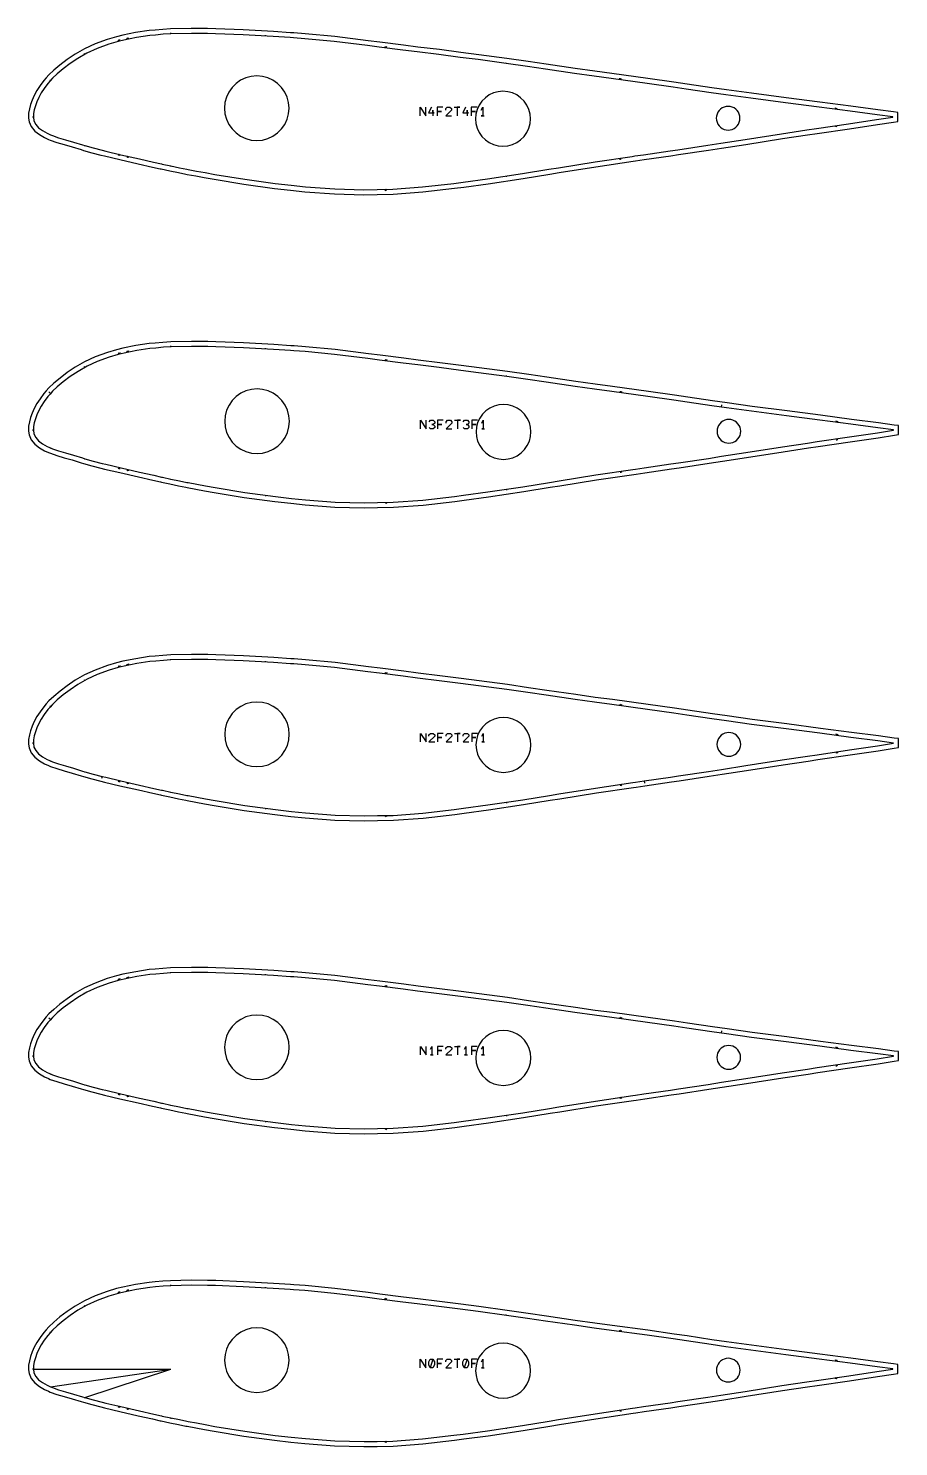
# Model space of a CAD drawing. Header units: metres. Extents: x -13 to 17818, y -156 to 3259.
# Drawn here: x 3694 to 5440, y -156 to 2690 of the extents above; entities that cross this region are included whole.
import ezdxf

# ---------------------------------------------------------------- set-up
doc = ezdxf.new("R2010")
doc.units = ezdxf.units.M

msp = doc.modelspace()

# ---------------------------------------------------------------- linework, layer by layer
at = {"layer": 'Klapan line'}
for p in [(3704.196, 0), (3738.692, -35.476), (3807.675, -56.976)]:
    msp.add_line(p, (3980.132, 0), dxfattribs=at)
at = {"layer": 'Marge'}
for points in [[(3694.35, 2509.643), (3695.672, 2502.197), (3700.044, 2492.329), (3707.35, 2483.505), (3716.549, 2476.338), (3726.726, 2470.387), (3734.589, 2466.799), (3738.269, 2465.146), (3751.405, 2460.575), (3765.988, 2456.383), (3781.922, 2451.792), (3799.949, 2446.258), (3804.858, 2444.824), (3821.282, 2440.031), (3839.685, 2435.354), (3846.905, 2433.522), (3877.654, 2426.408), (3914.658, 2417.865), (3943.394, 2411.359), (3958.901, 2407.848), (3960.805, 2407.449), (3978.048, 2403.855), (3995.291, 2400.261), (4010.033, 2397.188), (4012.75, 2396.681), (4029.992, 2393.482), (4047.235, 2390.282), (4066.683, 2386.674), (4126.717, 2376.913), (4187.991, 2368.516), (4220.407, 2364.993), (4248.876, 2361.903), (4308.571, 2357.54), (4367.284, 2355.834), (4394.11, 2356.356), (4425.808, 2356.988), (4485.751, 2361.384), (4549.142, 2368.668), (4567.678, 2371.186), (4616.555, 2377.83), (4686.914, 2388.41), (4740.349, 2397.069), (4759.411, 2400.158), (4832.871, 2411.862), (4907.42, 2422.876), (4912.604, 2423.629), (4929.846, 2426.133), (4982.998, 2433.851), (4998.86, 2436.23), (5058.718, 2445.208), (5085.117, 2449.298), (5133.804, 2456.841), (5206.998, 2468.28), (5257.478, 2475.802), (5276.896, 2478.695), (5341.376, 2488.089), (5397.573, 2496.492), (5429.954, 2501.509), (5438.424, 2502.822), (5438.422, 2511.393), (5438.422, 2511.961), (5438.421, 2520.73), (5429.727, 2521.874), (5398.259, 2526.014), (5344.167, 2533.151), (5281.954, 2541.355), (5214.714, 2550.13), (5145.146, 2559.234), (5094.967, 2566.202), (5065.563, 2570.364), (5015.79, 2577.764), (4989.38, 2581.718), (4936.855, 2589.136), (4865.023, 2598.854), (4830.536, 2603.472), (4791.344, 2609.033), (4733.358, 2617.455), (4696.927, 2622.872), (4654.484, 2628.897), (4597.867, 2636.668), (4561.943, 2641.319), (4518.782, 2646.792), (4475.728, 2652.103), (4446.647, 2655.753), (4399.156, 2661.797), (4375.954, 2664.752), (4308.952, 2672.997), (4249.593, 2678.83), (4226.845, 2680.399), (4220.295, 2680.851), (4186.174, 2683.189), (4125.476, 2686.538), (4070.135, 2688.77), (4053.871, 2689.073), (4020.958, 2689.518), (3979.506, 2688.479), (3963.934, 2687.509), (3948.61, 2686.149), (3936.333, 2685.041), (3909.45, 2680.961), (3883.745, 2675.724), (3871.193, 2672.778), (3852.537, 2667.102), (3828.25, 2658.197), (3806.839, 2648.289), (3788.157, 2637.673), (3771.905, 2626.799), (3757.642, 2616.018), (3745.121, 2605.448), (3735.461, 2596.263), (3730.031, 2590.423), (3725.274, 2584.787), (3717.673, 2574.621), (3711.321, 2564.8), (3705.945, 2555.17), (3701.641, 2545.68), (3698.557, 2536.643), (3696.371, 2528.164), (3694.678, 2519.277), (3694.216, 2512.033)], [(3694.35, 1881.589), (3695.674, 1874.134), (3700.049, 1864.259), (3707.362, 1855.428), (3716.569, 1848.255), (3726.755, 1842.298), (3734.626, 1838.707), (3738.309, 1837.052), (3751.459, 1832.476), (3766.057, 1828.28), (3782.008, 1823.684), (3800.054, 1818.144), (3804.968, 1816.709), (3821.41, 1811.911), (3839.833, 1807.229), (3847.06, 1805.394), (3877.842, 1798.273), (3914.885, 1789.722), (3943.652, 1783.208), (3959.175, 1779.693), (3961.081, 1779.294), (3978.343, 1775.696), (3995.604, 1772.098), (4010.362, 1769.022), (4013.081, 1768.515), (4030.343, 1765.312), (4047.604, 1762.109), (4067.073, 1758.497), (4127.17, 1748.725), (4188.509, 1740.319), (4220.96, 1736.793), (4249.46, 1733.7), (4309.218, 1729.332), (4367.993, 1727.624), (4394.847, 1728.147), (4426.579, 1728.78), (4486.586, 1733.18), (4550.044, 1740.472), (4568.599, 1742.992), (4617.529, 1749.644), (4687.963, 1760.235), (4741.455, 1768.903), (4760.538, 1771.996), (4834.076, 1783.711), (4908.705, 1794.737), (4913.895, 1795.491), (4931.155, 1797.998), (4984.363, 1805.725), (5000.242, 1808.106), (5060.165, 1817.094), (5086.591, 1821.188), (5135.331, 1828.739), (5208.603, 1840.19), (5259.137, 1847.72), (5278.575, 1850.616), (5343.124, 1860.021), (5399.381, 1868.432), (5431.797, 1873.455), (5440.267, 1874.767), (5440.266, 1883.339), (5440.266, 1883.908), (5440.264, 1892.677), (5431.57, 1893.821), (5400.068, 1897.965), (5345.919, 1905.11), (5283.64, 1913.322), (5216.328, 1922.106), (5146.685, 1931.22), (5096.452, 1938.196), (5067.016, 1942.362), (5017.19, 1949.77), (4990.753, 1953.728), (4938.172, 1961.155), (4866.262, 1970.883), (4831.738, 1975.506), (4792.504, 1981.072), (4734.457, 1989.503), (4697.987, 1994.926), (4655.498, 2000.958), (4598.821, 2008.737), (4562.859, 2013.393), (4519.651, 2018.872), (4476.552, 2024.189), (4447.44, 2027.843), (4399.898, 2033.893), (4376.67, 2036.851), (4309.597, 2045.105), (4250.176, 2050.944), (4227.403, 2052.515), (4220.846, 2052.967), (4186.689, 2055.308), (4125.926, 2058.66), (4070.526, 2060.895), (4054.244, 2061.198), (4021.297, 2061.644), (3979.801, 2060.603), (3964.213, 2059.632), (3948.872, 2058.271), (3936.583, 2057.161), (3909.671, 2053.077), (3883.94, 2047.835), (3871.375, 2044.886), (3852.699, 2039.204), (3828.387, 2030.29), (3806.954, 2020.372), (3788.252, 2009.745), (3771.984, 1998.859), (3757.706, 1988.067), (3745.173, 1977.487), (3735.502, 1968.292), (3730.067, 1962.446), (3725.305, 1956.805), (3717.696, 1946.628), (3711.338, 1936.798), (3705.957, 1927.158), (3701.649, 1917.658), (3698.561, 1908.613), (3696.374, 1900.125), (3694.678, 1891.231), (3694.216, 1883.978)], [(3694.35, 1253.604), (3695.673, 1246.15), (3700.049, 1236.275), (3707.36, 1227.445), (3716.567, 1220.273), (3726.752, 1214.316), (3734.622, 1210.725), (3738.305, 1209.071), (3751.454, 1204.495), (3766.05, 1200.3), (3782, 1195.704), (3800.043, 1190.165), (3804.957, 1188.73), (3821.397, 1183.932), (3839.817, 1179.251), (3847.044, 1177.417), (3877.822, 1170.296), (3914.862, 1161.745), (3943.626, 1155.233), (3959.147, 1151.718), (3961.053, 1151.319), (3978.312, 1147.722), (3995.572, 1144.124), (4010.329, 1141.048), (4013.047, 1140.541), (4030.307, 1137.339), (4047.566, 1134.136), (4067.033, 1130.524), (4127.123, 1120.754), (4188.456, 1112.349), (4220.903, 1108.823), (4249.4, 1105.73), (4309.151, 1101.362), (4367.92, 1099.654), (4394.771, 1100.178), (4426.5, 1100.81), (4486.5, 1105.21), (4549.951, 1112.501), (4568.504, 1115.021), (4617.429, 1121.672), (4687.855, 1132.262), (4741.341, 1140.929), (4760.422, 1144.022), (4833.952, 1155.736), (4908.573, 1166.761), (4913.762, 1167.514), (4931.02, 1170.021), (4984.223, 1177.747), (5000.1, 1180.128), (5060.016, 1189.115), (5086.44, 1193.208), (5135.174, 1200.758), (5208.438, 1212.208), (5258.966, 1219.737), (5278.403, 1222.634), (5342.944, 1232.037), (5399.195, 1240.447), (5431.607, 1245.469), (5440.078, 1246.782), (5440.076, 1255.353), (5440.076, 1255.922), (5440.075, 1264.691), (5431.38, 1265.835), (5399.882, 1269.979), (5345.739, 1277.123), (5283.466, 1285.335), (5216.162, 1294.118), (5146.527, 1303.23), (5096.3, 1310.205), (5066.867, 1314.371), (5017.046, 1321.779), (4990.612, 1325.736), (4938.036, 1333.162), (4866.135, 1342.889), (4831.615, 1347.512), (4792.385, 1353.077), (4734.344, 1361.507), (4697.878, 1366.93), (4655.394, 1372.961), (4598.723, 1380.739), (4562.765, 1385.394), (4519.562, 1390.873), (4476.467, 1396.189), (4447.358, 1399.842), (4399.822, 1405.892), (4376.597, 1408.85), (4309.531, 1417.103), (4250.116, 1422.941), (4227.346, 1424.512), (4220.789, 1424.964), (4186.636, 1427.305), (4125.88, 1430.657), (4070.486, 1432.891), (4054.206, 1433.194), (4021.262, 1433.64), (3979.77, 1432.6), (3964.184, 1431.628), (3948.845, 1430.267), (3936.557, 1429.158), (3909.648, 1425.074), (3883.92, 1419.833), (3871.356, 1416.884), (3852.683, 1411.203), (3828.373, 1402.29), (3806.942, 1392.373), (3788.242, 1381.747), (3771.976, 1370.862), (3757.7, 1360.071), (3745.167, 1349.492), (3735.498, 1340.298), (3730.063, 1334.453), (3725.302, 1328.812), (3717.694, 1318.636), (3711.337, 1308.807), (3705.955, 1299.169), (3701.648, 1289.67), (3698.561, 1280.625), (3696.373, 1272.138), (3694.678, 1263.245), (3694.216, 1255.993)], [(3694.35, 625.734), (3695.673, 618.281), (3700.048, 608.408), (3707.358, 599.579), (3716.564, 592.408), (3726.747, 586.452), (3734.616, 582.862), (3738.298, 581.208), (3751.444, 576.633), (3766.038, 572.439), (3781.985, 567.843), (3800.025, 562.305), (3804.938, 560.871), (3821.375, 556.074), (3839.792, 551.393), (3847.017, 549.559), (3877.79, 542.44), (3914.822, 533.891), (3943.581, 527.379), (3959.1, 523.866), (3961.005, 523.467), (3978.262, 519.87), (3995.518, 516.273), (4010.272, 513.198), (4012.99, 512.691), (4030.246, 509.489), (4047.502, 506.287), (4066.966, 502.675), (4127.045, 492.907), (4188.367, 484.503), (4220.808, 480.978), (4249.299, 477.886), (4309.04, 473.519), (4367.798, 471.811), (4394.644, 472.335), (4426.367, 472.967), (4486.356, 477.366), (4549.796, 484.656), (4568.346, 487.176), (4617.261, 493.825), (4687.674, 504.413), (4741.15, 513.079), (4760.228, 516.171), (4833.744, 527.883), (4908.351, 538.906), (4913.54, 539.659), (4930.795, 542.165), (4983.988, 549.89), (4999.862, 552.27), (5059.767, 561.255), (5086.186, 565.348), (5134.911, 572.897), (5208.162, 584.344), (5258.68, 591.872), (5278.113, 594.768), (5342.643, 604.17), (5398.884, 612.579), (5431.29, 617.6), (5439.76, 618.912), (5439.758, 627.483), (5439.758, 628.052), (5439.757, 636.821), (5431.063, 637.965), (5399.57, 642.108), (5345.437, 649.251), (5283.176, 657.461), (5215.884, 666.243), (5146.262, 675.354), (5096.044, 682.327), (5066.616, 686.493), (5016.805, 693.899), (4990.375, 697.856), (4937.809, 705.28), (4865.921, 715.005), (4831.407, 719.627), (4792.185, 725.192), (4734.155, 733.62), (4697.695, 739.041), (4655.219, 745.071), (4598.558, 752.848), (4562.607, 757.503), (4519.412, 762.98), (4476.325, 768.295), (4447.222, 771.948), (4399.694, 777.997), (4376.473, 780.954), (4309.42, 789.205), (4250.015, 795.042), (4227.25, 796.613), (4220.694, 797.065), (4186.547, 799.405), (4125.802, 802.757), (4070.419, 804.991), (4054.141, 805.294), (4021.204, 805.739), (3979.719, 804.699), (3964.136, 803.728), (3948.8, 802.367), (3936.514, 801.258), (3909.61, 797.175), (3883.886, 791.935), (3871.325, 788.987), (3852.655, 783.306), (3828.35, 774.394), (3806.922, 764.479), (3788.226, 753.856), (3771.963, 742.973), (3757.689, 732.184), (3745.159, 721.606), (3735.49, 712.414), (3730.057, 706.57), (3725.297, 700.93), (3717.69, 690.756), (3711.334, 680.928), (3705.953, 671.292), (3701.647, 661.794), (3698.56, 652.751), (3696.373, 644.266), (3694.678, 635.374), (3694.216, 628.123)], [(3694.35, -1.748), (3695.672, -9.196), (3700.045, -19.065), (3707.352, -27.89), (3716.552, -35.057), (3726.73, -41.01), (3734.594, -44.598), (3738.275, -46.251), (3751.413, -50.823), (3765.998, -55.015), (3781.935, -59.607), (3799.964, -65.142), (3804.874, -66.576), (3821.3, -71.37), (3839.707, -76.048), (3846.927, -77.88), (3877.681, -84.995), (3914.691, -93.539), (3943.432, -100.047), (3958.941, -103.558), (3960.845, -103.957), (3978.091, -107.551), (3995.336, -111.146), (4010.081, -114.22), (4012.798, -114.726), (4030.044, -117.926), (4047.289, -121.126), (4066.74, -124.735), (4126.783, -134.498), (4188.067, -142.896), (4220.488, -146.419), (4248.962, -149.51), (4308.666, -153.874), (4367.388, -155.58), (4394.218, -155.057), (4425.921, -154.426), (4485.874, -150.029), (4549.274, -142.744), (4567.813, -140.226), (4616.697, -133.58), (4687.068, -122.999), (4740.511, -114.338), (4759.576, -111.249), (4833.048, -99.544), (4907.608, -88.528), (4912.793, -87.775), (4930.038, -85.27), (4983.198, -77.55), (4999.062, -75.171), (5058.93, -66.192), (5085.333, -62.101), (5134.028, -54.557), (5207.233, -43.117), (5257.721, -35.594), (5277.142, -32.7), (5341.632, -23.304), (5397.838, -14.9), (5430.223, -9.882), (5438.694, -8.57), (5438.692, 0.002), (5438.692, 0.57), (5438.691, 9.339), (5429.997, 10.483), (5398.524, 14.624), (5344.424, 21.762), (5282.201, 29.967), (5214.95, 38.743), (5145.372, 47.848), (5095.185, 54.818), (5065.776, 58.98), (5015.995, 66.382), (4989.581, 70.336), (4937.048, 77.756), (4865.204, 87.475), (4830.712, 92.094), (4791.514, 97.655), (4733.519, 106.079), (4697.082, 111.496), (4654.632, 117.523), (4598.006, 125.295), (4562.077, 129.947), (4518.909, 135.421), (4475.849, 140.733), (4446.763, 144.383), (4399.265, 150.428), (4376.059, 153.383), (4309.046, 161.63), (4249.679, 167.463), (4226.927, 169.033), (4220.376, 169.485), (4186.249, 171.823), (4125.542, 175.173), (4070.192, 177.405), (4053.925, 177.708), (4021.008, 178.153), (3979.549, 177.114), (3963.975, 176.143), (3948.648, 174.784), (3936.37, 173.675), (3909.482, 169.595), (3883.774, 164.357), (3871.22, 161.411), (3852.561, 155.734), (3828.27, 146.827), (3806.855, 136.918), (3788.171, 126.301), (3771.917, 115.424), (3757.652, 104.642), (3745.129, 94.07), (3735.467, 84.884), (3730.036, 79.043), (3725.279, 73.407), (3717.676, 63.238), (3711.324, 53.416), (3705.947, 43.785), (3701.642, 34.293), (3698.557, 25.255), (3696.372, 16.775), (3694.678, 7.887), (3694.216, 0.641)]]:
    msp.add_lwpolyline(points, close=True, dxfattribs=at)
at = {"layer": 'Patron'}
for points in [[(3704.196, 2511.391), (3705.518, 2503.945), (3709.039, 2496.699), (3714.845, 2490.125), (3722.555, 2484.334), (3731.72, 2479.05), (3738.687, 2475.921), (3742.366, 2474.268), (3754.664, 2470.029), (3768.741, 2465.997), (3784.691, 2461.401), (3802.883, 2455.818), (3807.659, 2454.424), (3824.083, 2449.631), (3842.145, 2445.047), (3849.365, 2443.214), (3879.907, 2436.151), (3916.907, 2427.609), (3945.603, 2421.112), (3961.109, 2417.601), (3962.845, 2417.239), (3980.088, 2413.645), (3997.331, 2410.051), (4012.074, 2406.977), (4014.574, 2406.514), (4031.817, 2403.314), (4049.06, 2400.115), (4068.508, 2396.506), (4128.321, 2386.783), (4189.348, 2378.423), (4221.486, 2374.935), (4249.956, 2371.845), (4309.299, 2367.513), (4367.573, 2365.829), (4393.91, 2366.354), (4425.608, 2366.986), (4485.018, 2371.357), (4547.999, 2378.603), (4566.331, 2381.095), (4615.208, 2387.739), (4685.427, 2398.299), (4738.749, 2406.94), (4757.811, 2410.03), (4831.298, 2421.737), (4905.958, 2432.768), (4911.167, 2433.525), (4928.409, 2436.029), (4981.561, 2443.748), (4997.376, 2446.12), (5057.235, 2455.098), (5083.586, 2459.18), (5132.273, 2466.723), (5205.454, 2478.16), (5256.004, 2485.692), (5275.422, 2488.586), (5339.934, 2497.985), (5396.094, 2506.382), (5428.422, 2511.391), (5428.422, 2511.96), (5396.951, 2516.1), (5342.86, 2523.237), (5280.66, 2531.439), (5213.417, 2540.214), (5143.771, 2549.329), (5093.566, 2556.301), (5064.092, 2560.473), (5014.309, 2567.875), (4987.982, 2571.816), (4935.515, 2579.227), (4863.695, 2588.943), (4829.131, 2593.572), (4789.906, 2599.137), (4731.888, 2607.564), (4695.521, 2612.971), (4653.124, 2618.99), (4596.583, 2626.751), (4560.685, 2631.398), (4517.558, 2636.867), (4474.483, 2642.181), (4445.385, 2645.833), (4397.893, 2651.877), (4374.732, 2654.827), (4307.973, 2663.045), (4248.905, 2668.853), (4226.157, 2670.423), (4219.611, 2670.874), (4185.623, 2673.204), (4125.073, 2676.546), (4069.949, 2678.772), (4053.733, 2679.074), (4021.207, 2679.521), (3980.125, 2678.498), (3964.818, 2677.548), (3949.493, 2676.188), (3937.829, 2675.153), (3911.444, 2671.162), (3886.014, 2665.985), (3874.096, 2663.209), (3855.967, 2657.709), (3832.436, 2649.115), (3811.768, 2639.589), (3793.711, 2629.358), (3777.929, 2618.816), (3764.085, 2608.37), (3752.002, 2598.191), (3742.774, 2589.443), (3737.657, 2583.955), (3733.272, 2578.785), (3726.06, 2569.175), (3720.038, 2559.899), (3715.033, 2550.998), (3711.095, 2542.419), (3708.236, 2534.13), (3706.175, 2526.193), (3704.658, 2518.642), (3704.196, 2511.397)], [(3704.196, 1883.337), (3705.52, 1875.882), (3709.044, 1868.629), (3714.856, 1862.048), (3722.575, 1856.251), (3731.75, 1850.961), (3738.723, 1847.829), (3742.407, 1846.174), (3754.718, 1841.93), (3768.81, 1837.894), (3784.777, 1833.293), (3802.988, 1827.704), (3807.77, 1826.309), (3824.211, 1821.511), (3842.293, 1816.921), (3849.52, 1815.087), (3880.095, 1808.016), (3917.134, 1799.465), (3945.861, 1792.961), (3961.384, 1789.446), (3963.122, 1789.084), (3980.383, 1785.486), (3997.645, 1781.888), (4012.403, 1778.812), (4014.906, 1778.347), (4032.167, 1775.144), (4049.428, 1771.941), (4068.897, 1768.329), (4128.774, 1758.596), (4189.867, 1750.227), (4222.039, 1746.735), (4250.539, 1743.641), (4309.946, 1739.305), (4368.282, 1737.62), (4394.648, 1738.145), (4426.38, 1738.778), (4485.852, 1743.153), (4548.901, 1750.407), (4567.252, 1752.901), (4616.182, 1759.553), (4686.476, 1770.123), (4739.855, 1778.774), (4758.938, 1781.867), (4832.503, 1793.587), (4907.243, 1804.63), (4912.458, 1805.387), (4929.718, 1807.894), (4982.926, 1815.621), (4998.759, 1817.996), (5058.681, 1826.983), (5085.06, 1831.07), (5133.8, 1838.621), (5207.059, 1850.07), (5257.663, 1857.611), (5277.101, 1860.507), (5341.682, 1869.916), (5397.903, 1878.322), (5430.266, 1883.337), (5430.266, 1883.906), (5398.76, 1888.051), (5344.612, 1895.196), (5282.346, 1903.406), (5215.03, 1912.191), (5145.31, 1921.315), (5095.051, 1928.294), (5065.546, 1932.471), (5015.71, 1939.881), (4989.354, 1943.827), (4936.831, 1951.245), (4864.935, 1960.971), (4830.334, 1965.605), (4791.067, 1971.176), (4732.986, 1979.612), (4696.581, 1985.025), (4654.138, 1991.051), (4597.537, 1998.82), (4561.601, 2003.472), (4518.427, 2008.947), (4475.307, 2014.267), (4446.177, 2017.923), (4398.635, 2023.973), (4375.449, 2026.926), (4308.619, 2035.153), (4249.487, 2040.967), (4226.715, 2042.539), (4220.162, 2042.991), (4186.138, 2045.323), (4125.523, 2048.668), (4070.34, 2050.897), (4054.107, 2051.199), (4021.546, 2051.647), (3980.42, 2050.623), (3965.096, 2049.671), (3949.756, 2048.31), (3938.079, 2047.274), (3911.666, 2043.278), (3886.208, 2038.096), (3874.278, 2035.317), (3856.13, 2029.811), (3832.573, 2021.208), (3811.883, 2011.672), (3793.807, 2001.43), (3778.008, 1990.877), (3764.149, 1980.419), (3752.053, 1970.23), (3742.816, 1961.472), (3737.693, 1955.978), (3733.303, 1950.802), (3726.084, 1941.183), (3720.055, 1931.896), (3715.045, 1922.987), (3711.102, 1914.398), (3708.24, 1906.1), (3706.177, 1898.155), (3704.658, 1890.595), (3704.196, 1883.343)], [(3704.196, 1255.352), (3705.519, 1247.898), (3709.043, 1240.645), (3714.855, 1234.065), (3722.573, 1228.268), (3731.747, 1222.98), (3738.72, 1219.847), (3742.403, 1218.193), (3754.713, 1213.95), (3768.803, 1209.913), (3784.768, 1205.313), (3802.977, 1199.725), (3807.758, 1198.33), (3824.198, 1193.532), (3842.277, 1188.943), (3849.504, 1187.109), (3880.076, 1180.039), (3917.111, 1171.489), (3945.834, 1164.986), (3961.356, 1161.471), (3963.094, 1161.109), (3980.353, 1157.511), (3997.612, 1153.914), (4012.369, 1150.838), (4014.872, 1150.373), (4032.131, 1147.171), (4049.39, 1143.968), (4068.857, 1140.356), (4128.728, 1130.624), (4189.813, 1122.256), (4221.982, 1118.764), (4250.479, 1115.671), (4309.879, 1111.336), (4368.209, 1109.65), (4394.572, 1110.176), (4426.3, 1110.808), (4485.767, 1115.183), (4548.808, 1122.436), (4567.157, 1124.93), (4616.082, 1131.581), (4686.368, 1142.15), (4739.741, 1150.8), (4758.822, 1153.893), (4832.379, 1165.611), (4907.111, 1176.653), (4912.325, 1177.411), (4929.583, 1179.917), (4982.786, 1187.643), (4998.617, 1190.017), (5058.533, 1199.004), (5084.909, 1203.09), (5133.643, 1210.641), (5206.894, 1222.088), (5257.492, 1229.628), (5276.929, 1232.524), (5341.503, 1241.932), (5397.717, 1250.337), (5430.076, 1255.352), (5430.076, 1255.921), (5398.574, 1260.065), (5344.432, 1267.209), (5282.172, 1275.419), (5214.864, 1284.202), (5145.152, 1293.325), (5094.898, 1300.304), (5065.396, 1304.48), (5015.566, 1311.889), (4989.213, 1315.835), (4936.696, 1323.252), (4864.807, 1332.977), (4830.21, 1337.611), (4790.948, 1343.181), (4732.873, 1351.616), (4696.472, 1357.029), (4654.034, 1363.054), (4597.439, 1370.822), (4561.507, 1375.474), (4518.338, 1380.948), (4475.222, 1386.267), (4446.096, 1389.922), (4398.558, 1395.973), (4375.375, 1398.925), (4308.552, 1407.151), (4249.427, 1412.965), (4226.658, 1414.536), (4220.105, 1414.988), (4186.085, 1417.32), (4125.476, 1420.665), (4070.3, 1422.893), (4054.068, 1423.195), (4021.511, 1423.643), (3980.39, 1422.619), (3965.068, 1421.667), (3949.729, 1420.306), (3938.053, 1419.271), (3911.643, 1415.275), (3886.188, 1410.093), (3874.259, 1407.315), (3856.113, 1401.81), (3832.559, 1393.208), (3811.871, 1383.672), (3793.797, 1373.431), (3778, 1362.88), (3764.142, 1352.423), (3752.047, 1342.235), (3742.811, 1333.478), (3737.689, 1327.985), (3733.3, 1322.81), (3726.081, 1313.191), (3720.053, 1303.906), (3715.044, 1294.997), (3711.101, 1286.409), (3708.24, 1278.113), (3706.177, 1270.168), (3704.658, 1262.609), (3704.196, 1255.358)], [(3704.196, 627.482), (3705.519, 620.029), (3709.042, 612.778), (3714.853, 606.199), (3722.569, 600.404), (3731.741, 595.116), (3738.713, 591.984), (3742.396, 590.33), (3754.703, 586.087), (3768.791, 582.052), (3784.754, 577.452), (3802.959, 571.865), (3807.739, 570.47), (3824.176, 565.674), (3842.252, 561.086), (3849.477, 559.252), (3880.043, 552.183), (3917.072, 543.635), (3945.79, 537.133), (3961.308, 533.619), (3963.046, 533.257), (3980.302, 529.66), (3997.558, 526.063), (4012.312, 522.987), (4014.815, 522.523), (4032.071, 519.321), (4049.327, 516.119), (4068.79, 512.508), (4128.65, 502.777), (4189.724, 494.411), (4221.887, 490.92), (4250.378, 487.827), (4309.768, 483.492), (4368.087, 481.807), (4394.445, 482.333), (4426.167, 482.965), (4485.623, 487.339), (4548.653, 494.591), (4566.999, 497.085), (4615.914, 503.734), (4686.187, 514.302), (4739.551, 522.95), (4758.628, 526.042), (4832.171, 537.758), (4906.89, 548.798), (4912.102, 549.555), (4929.358, 552.061), (4982.55, 559.786), (4998.379, 562.16), (5058.283, 571.145), (5084.655, 575.23), (5133.38, 582.779), (5206.618, 594.224), (5257.206, 601.763), (5276.639, 604.659), (5341.201, 614.065), (5397.405, 622.469), (5429.758, 627.482), (5429.758, 628.051), (5398.262, 632.194), (5344.13, 639.337), (5281.882, 647.545), (5214.586, 656.327), (5144.886, 665.449), (5094.642, 672.426), (5065.146, 676.601), (5015.324, 684.009), (4988.977, 687.954), (4936.469, 695.37), (4864.594, 705.093), (4830.003, 709.726), (4790.748, 715.295), (4732.684, 723.729), (4696.289, 729.14), (4653.859, 735.164), (4597.274, 742.931), (4561.349, 747.582), (4518.188, 753.055), (4475.08, 758.373), (4445.959, 762.028), (4398.431, 768.077), (4375.251, 771.029), (4308.441, 779.253), (4249.327, 785.066), (4226.562, 786.637), (4220.01, 787.089), (4185.996, 789.42), (4125.399, 792.765), (4070.232, 794.992), (4054.004, 795.295), (4021.453, 795.742), (3980.339, 794.718), (3965.02, 793.767), (3949.684, 792.406), (3938.01, 791.371), (3911.605, 787.376), (3886.155, 782.195), (3874.228, 779.417), (3856.085, 773.913), (3832.536, 765.313), (3811.851, 755.779), (3793.78, 745.54), (3777.986, 734.99), (3764.131, 724.536), (3752.039, 714.349), (3742.804, 705.594), (3737.683, 700.102), (3733.295, 694.928), (3726.077, 685.311), (3720.05, 676.027), (3715.042, 667.12), (3711.1, 658.534), (3708.239, 650.239), (3706.177, 642.295), (3704.658, 634.738), (3704.196, 627.488)], [(3704.196, 0), (3705.518, -7.448), (3709.039, -14.695), (3714.847, -21.27), (3722.558, -27.062), (3731.724, -32.346), (3738.692, -35.476), (3742.372, -37.129), (3754.672, -41.369), (3768.752, -45.402), (3784.704, -49.998), (3802.898, -55.582), (3807.675, -56.976), (3824.102, -61.77), (3842.167, -66.355), (3849.387, -68.188), (3879.935, -75.252), (3916.94, -83.795), (3945.64, -90.293), (3961.149, -93.805), (3962.886, -94.167), (3980.132, -97.762), (3997.377, -101.357), (4012.122, -104.43), (4014.623, -104.894), (4031.868, -108.094), (4049.114, -111.294), (4068.565, -114.903), (4128.387, -124.628), (4189.424, -132.989), (4221.567, -136.478), (4250.041, -139.568), (4309.394, -143.9), (4367.677, -145.585), (4394.018, -145.059), (4425.721, -144.428), (4485.14, -140.056), (4548.131, -132.809), (4566.466, -130.317), (4615.35, -123.671), (4685.581, -113.11), (4738.911, -104.467), (4757.976, -101.377), (4831.474, -89.668), (4906.147, -78.635), (4911.356, -77.879), (4928.601, -75.374), (4981.761, -67.654), (4997.579, -65.282), (5057.447, -56.302), (5083.802, -52.219), (5132.497, -44.675), (5205.689, -33.237), (5256.247, -25.703), (5275.668, -22.809), (5340.19, -13.408), (5396.359, -5.01), (5428.692, 0), (5428.692, 0.569), (5397.216, 4.71), (5343.116, 11.848), (5280.907, 20.051), (5213.653, 28.828), (5143.996, 37.943), (5093.783, 44.916), (5064.305, 49.089), (5014.514, 56.492), (4988.183, 60.435), (4935.707, 67.846), (4863.877, 77.563), (4829.307, 82.193), (4790.076, 87.759), (4732.048, 96.187), (4695.676, 101.596), (4653.273, 107.616), (4596.723, 115.378), (4560.819, 120.026), (4517.685, 125.496), (4474.604, 130.811), (4445.501, 134.463), (4398.002, 140.508), (4374.837, 143.458), (4308.068, 151.678), (4248.99, 157.487), (4226.239, 159.057), (4219.692, 159.508), (4185.698, 161.838), (4125.139, 165.181), (4070.006, 167.407), (4053.788, 167.709), (4021.257, 168.156), (3980.169, 167.133), (3964.859, 166.183), (3949.532, 164.823), (3937.866, 163.788), (3911.477, 159.796), (3886.042, 154.618), (3874.123, 151.842), (3855.991, 146.341), (3832.456, 137.746), (3811.785, 128.218), (3793.725, 117.985), (3777.94, 107.442), (3764.094, 96.994), (3752.009, 86.813), (3742.781, 78.064), (3737.662, 72.575), (3733.277, 67.404), (3726.064, 57.793), (3720.04, 48.515), (3715.035, 39.613), (3711.096, 31.033), (3708.237, 22.743), (3706.176, 14.804), (3704.658, 7.252), (3704.196, 0.006)]]:
    msp.add_lwpolyline(points, close=True, dxfattribs=at)
at = {"layer": 'Repers diag'}
for p, q in [((3738.706, 1957.064), (3735.414, 1960.133)), ((5085.044, 1929.711), (5085.675, 1934.166)), ((3842.277, 1188.943), (3841.17, 1184.582)), ((4929.583, 1179.917), (4930.23, 1175.464)), ((3738.695, 701.187), (3735.404, 704.256)), ((5084.638, 673.842), (5085.269, 678.298))]:
    msp.add_line(p, q, dxfattribs=at)
at = {"layer": 'Repers points'}
for p, q in [((3980.045, 2678.493), (3979.934, 2680.29)), ((4169.711, 2674.083), (4169.81, 2675.88)), ((3807.629, 2637.244), (3806.742, 2638.81)), ((4652.503, 2619.076), (4652.748, 2620.859)), ((3738.669, 2585.04), (3737.352, 2586.267)), ((3704.196, 2511.397), (3702.4, 2511.512)), ((3704.196, 2511.391), (3702.424, 2511.077)), ((3738.687, 2475.921), (3737.949, 2474.279)), ((3807.659, 2454.424), (3807.155, 2452.696)), ((3980.088, 2413.645), (3979.721, 2411.883)), ((4652.54, 2393.353), (4652.808, 2391.573)), ((4169.759, 2381.107), (4169.514, 2379.323)), ((3980.34, 2050.618), (3980.228, 2052.414)), ((4170.208, 2046.202), (4170.308, 2047.999)), ((3807.74, 2009.324), (3806.853, 2010.89)), ((4653.517, 1991.136), (4653.762, 1992.92)), ((3738.706, 1957.064), (3737.389, 1958.292)), ((3704.196, 1883.343), (3702.4, 1883.457)), ((3704.196, 1883.337), (3702.424, 1883.022)), ((3738.723, 1847.829), (3737.986, 1846.187)), ((3807.77, 1826.309), (3807.265, 1824.581)), ((3980.383, 1785.486), (3980.016, 1783.724)), ((4653.554, 1765.173), (4653.821, 1763.393)), ((4170.256, 1752.913), (4170.012, 1751.13)), ((3980.31, 1422.614), (3980.198, 1424.41)), ((4170.157, 1418.199), (4170.256, 1419.996)), ((3807.728, 1381.325), (3806.841, 1382.891)), ((4653.413, 1363.139), (4653.657, 1364.923)), ((3738.702, 1329.071), (3737.385, 1330.298)), ((3704.196, 1255.358), (3702.4, 1255.472)), ((3704.196, 1255.352), (3702.424, 1255.037)), ((3738.72, 1219.847), (3737.982, 1218.205)), ((3807.758, 1198.33), (3807.254, 1196.602)), ((3980.353, 1157.511), (3979.986, 1155.749)), ((4170.205, 1124.942), (4169.961, 1123.159)), ((4653.449, 1137.2), (4653.717, 1135.42)), ((3980.259, 794.713), (3980.147, 796.51)), ((4170.071, 790.299), (4170.171, 792.097)), ((3807.709, 753.432), (3806.822, 754.998)), ((4653.238, 735.25), (4653.483, 737.033)), ((3738.695, 701.187), (3737.379, 702.415)), ((3704.196, 627.488), (3702.4, 627.602)), ((3704.196, 627.482), (3702.424, 627.167)), ((3738.713, 591.984), (3737.976, 590.342)), ((3807.739, 570.47), (3807.235, 568.742)), ((3980.302, 529.66), (3979.935, 527.897)), ((4170.119, 497.096), (4169.875, 495.313)), ((4653.275, 509.352), (4653.542, 507.572)), ((3980.088, 167.128), (3979.977, 168.925)), ((4169.784, 162.717), (4169.883, 164.514)), ((3807.645, 125.872), (3806.758, 127.438)), ((4652.651, 107.701), (4652.896, 109.485)), ((3738.674, 73.66), (3737.358, 74.888)), ((3704.196, 0.006), (3702.4, 0.12)), ((3704.196, 0), (3702.424, -0.315)), ((3738.692, -35.476), (3737.954, -37.118)), ((3807.675, -56.976), (3807.171, -58.704)), ((3980.132, -97.762), (3979.764, -99.524)), ((4169.831, -130.305), (4169.587, -132.088)), ((4652.688, -118.057), (4652.956, -119.837))]:
    msp.add_line(p, q, dxfattribs=at)
at = {"layer": 'Repers suspente'}
for p, q in [((3876.594, 2663.791), (3874.453, 2666.372)), ((3877.374, 2667.053), (3876.594, 2663.791)), ((3893.836, 2667.577), (3891.767, 2670.218)), ((3894.707, 2670.816), (3893.836, 2667.577)), ((4411.106, 2650.196), (4409.997, 2653.361)), ((4412.973, 2652.982), (4411.106, 2650.196)), ((4881.83, 2586.489), (4880.746, 2589.663)), ((4883.719, 2589.261), (4881.83, 2586.489)), ((5314.621, 2526.961), (5313.526, 2530.131)), ((5316.5, 2529.739), (5314.621, 2526.961)), ((5314.626, 2494.298), (5313.574, 2491.113)), ((5316.543, 2491.545), (5314.626, 2494.298)), ((3876.631, 2436.909), (3874.494, 2434.324)), ((3877.416, 2433.648), (3876.631, 2436.909)), ((3893.874, 2432.927), (3891.738, 2430.341)), ((3894.661, 2429.666), (3893.874, 2432.927)), ((4881.856, 2429.207), (4880.811, 2426.02)), ((4883.778, 2426.459), (4881.856, 2429.207)), ((4411.153, 2366.698), (4409.713, 2363.669)), ((4412.712, 2363.729), (4411.153, 2366.698)), ((3876.778, 2035.899), (3874.637, 2038.481)), ((3877.559, 2039.161), (3876.778, 2035.899)), ((3894.038, 2039.69), (3891.97, 2042.33)), ((3894.91, 2042.929), (3894.038, 2039.69)), ((4411.862, 2022.29), (4410.753, 2025.455)), ((4413.729, 2025.077), (4411.862, 2022.29)), ((4883.089, 1958.515), (4882.005, 1961.689)), ((4884.978, 1961.287), (4883.089, 1958.515)), ((5316.342, 1898.923), (5315.248, 1902.094)), ((5318.222, 1901.702), (5316.342, 1898.923)), ((5316.348, 1866.225), (5315.296, 1863.04)), ((5318.265, 1863.473), (5316.348, 1866.225)), ((3876.815, 1808.775), (3874.678, 1806.19)), ((3877.601, 1805.514), (3876.815, 1808.775)), ((3894.077, 1804.788), (3891.94, 1802.203)), ((3894.863, 1801.528), (3894.077, 1804.788)), ((4883.115, 1801.065), (4882.07, 1797.878)), ((4885.037, 1798.317), (4883.115, 1801.065)), ((4411.908, 1738.489), (4410.468, 1735.46)), ((4413.468, 1735.52), (4411.908, 1738.489)), ((3876.759, 1407.897), (3874.618, 1410.479)), ((3877.54, 1411.159), (3876.759, 1407.897)), ((3894.018, 1411.687), (3891.949, 1414.328)), ((3894.889, 1414.926), (3894.018, 1411.687)), ((4411.784, 1394.289), (4410.675, 1397.455)), ((4413.651, 1397.076), (4411.784, 1394.289)), ((4882.96, 1330.522), (4881.876, 1333.696)), ((4884.849, 1333.293), (4882.96, 1330.522)), ((5316.166, 1270.936), (5315.071, 1274.107)), ((5318.045, 1273.715), (5316.166, 1270.936)), ((5316.171, 1238.242), (5315.119, 1235.057)), ((5318.088, 1235.489), (5316.171, 1238.242)), ((3876.796, 1180.798), (3874.659, 1178.213)), ((3877.582, 1177.537), (3876.796, 1180.798)), ((3894.056, 1176.812), (3891.919, 1174.226)), ((3894.843, 1173.551), (3894.056, 1176.812)), ((4882.986, 1173.089), (4881.94, 1169.902)), ((4884.908, 1170.34), (4882.986, 1173.089)), ((4411.831, 1110.52), (4410.391, 1107.49)), ((4413.39, 1107.55), (4411.831, 1110.52)), ((3876.728, 780), (3874.586, 782.581)), ((3877.508, 783.262), (3876.728, 780)), ((3893.983, 783.789), (3891.914, 786.429)), ((3894.854, 787.028), (3893.983, 783.789)), ((4411.654, 766.394), (4410.545, 769.559)), ((4413.521, 769.181), (4411.654, 766.394)), ((4882.743, 702.638), (4881.659, 705.812)), ((4884.632, 705.41), (4882.743, 702.638)), ((5315.869, 643.064), (5314.774, 646.234)), ((5317.748, 645.842), (5315.869, 643.064)), ((5315.874, 610.375), (5314.822, 607.19)), ((5317.791, 607.623), (5315.874, 610.375)), ((3876.765, 552.942), (3874.627, 550.357)), ((3877.55, 549.681), (3876.765, 552.942)), ((3894.021, 548.956), (3891.884, 546.371)), ((3894.808, 545.696), (3894.021, 548.956)), ((4882.769, 545.234), (4881.723, 542.047)), ((4884.691, 542.486), (4882.769, 545.234)), ((4411.7, 482.677), (4410.26, 479.647)), ((4413.26, 479.707), (4411.7, 482.677)), ((3876.621, 152.423), (3874.48, 155.005)), ((3877.401, 155.686), (3876.621, 152.423)), ((3893.865, 156.21), (3891.797, 158.851)), ((3894.737, 159.449), (3893.865, 156.21)), ((4411.217, 138.826), (4410.108, 141.992)), ((4413.084, 141.613), (4411.217, 138.826)), ((4882.015, 75.11), (4880.931, 78.284)), ((4883.903, 77.882), (4882.015, 75.11)), ((5314.873, 15.572), (5313.778, 18.743)), ((5316.752, 18.35), (5314.873, 15.572)), ((5314.878, -17.096), (5313.827, -20.281)), ((5316.795, -19.848), (5314.878, -17.096)), ((3876.658, -74.494), (3874.521, -77.079)), ((3877.443, -77.755), (3876.658, -74.494)), ((3893.904, -78.477), (3891.767, -81.063)), ((3894.69, -81.737), (3893.904, -78.477)), ((4882.04, -82.197), (4880.995, -85.384)), ((4883.963, -84.945), (4882.04, -82.197)), ((4411.263, -144.716), (4409.823, -147.745)), ((4412.823, -147.685), (4411.263, -144.716))]:
    msp.add_line(p, q, dxfattribs=at)
at = {"layer": 'Text'}
for p, q in [((4480.098, 2514.168), (4480.098, 2531.311)), ((4480.098, 2531.311), (4491.527, 2514.168)), ((4491.527, 2514.168), (4491.527, 2531.311)), ((4502.955, 2531.311), (4497.241, 2519.882)), ((4497.241, 2519.882), (4508.669, 2519.882)), ((4505.812, 2519.882), (4505.812, 2525.597)), ((4505.812, 2525.597), (4505.812, 2514.168)), ((4508.669, 2519.882), (4505.812, 2519.882)), ((4525.812, 2531.311), (4514.384, 2531.311)), ((4514.384, 2531.311), (4514.384, 2522.74)), ((4514.384, 2522.74), (4522.955, 2522.74)), ((4522.955, 2522.74), (4514.384, 2522.74)), ((4514.384, 2522.74), (4514.384, 2514.168)), ((4531.527, 2528.454), (4534.384, 2531.311)), ((4531.527, 2525.597), (4531.527, 2528.454)), ((4542.955, 2525.597), (4531.527, 2514.168)), ((4531.527, 2514.168), (4542.955, 2514.168)), ((4534.384, 2531.311), (4540.098, 2531.311)), ((4540.098, 2531.311), (4542.955, 2528.454)), ((4542.955, 2528.454), (4542.955, 2525.597)), ((4548.669, 2531.311), (4560.098, 2531.311)), ((4560.098, 2531.311), (4554.384, 2531.311)), ((4554.384, 2531.311), (4554.384, 2514.168)), ((4571.527, 2531.311), (4565.812, 2519.882)), ((4565.812, 2519.882), (4577.241, 2519.882)), ((4574.384, 2519.882), (4574.384, 2525.597)), ((4574.384, 2525.597), (4574.384, 2514.168)), ((4577.241, 2519.882), (4574.384, 2519.882)), ((4594.384, 2531.311), (4582.955, 2531.311)), ((4582.955, 2531.311), (4582.955, 2522.74)), ((4582.955, 2522.74), (4591.527, 2522.74)), ((4591.527, 2522.74), (4582.955, 2522.74)), ((4582.955, 2522.74), (4582.955, 2514.168)), ((4602.955, 2525.597), (4605.812, 2531.311)), ((4605.812, 2514.168), (4602.955, 2514.168)), ((4602.955, 2514.168), (4608.669, 2514.168)), ((4605.812, 2531.311), (4605.812, 2514.168)), ((4480.927, 1886.114), (4480.927, 1903.257)), ((4480.927, 1903.257), (4492.356, 1886.114)), ((4492.356, 1886.114), (4492.356, 1903.257)), ((4498.07, 1900.399), (4500.927, 1903.257)), ((4500.927, 1886.114), (4498.07, 1888.971)), ((4500.927, 1903.257), (4506.642, 1903.257)), ((4506.642, 1886.114), (4500.927, 1886.114)), ((4506.642, 1894.685), (4503.785, 1894.685)), ((4503.785, 1894.685), (4506.642, 1894.685)), ((4506.642, 1903.257), (4509.499, 1900.399)), ((4509.499, 1897.542), (4506.642, 1894.685)), ((4506.642, 1894.685), (4509.499, 1891.828)), ((4509.499, 1888.971), (4506.642, 1886.114)), ((4509.499, 1900.399), (4509.499, 1897.542)), ((4509.499, 1891.828), (4509.499, 1888.971)), ((4526.642, 1903.257), (4515.213, 1903.257)), ((4515.213, 1903.257), (4515.213, 1894.685)), ((4515.213, 1894.685), (4523.785, 1894.685)), ((4523.785, 1894.685), (4515.213, 1894.685)), ((4515.213, 1894.685), (4515.213, 1886.114)), ((4532.356, 1900.399), (4535.213, 1903.257)), ((4532.356, 1897.542), (4532.356, 1900.399)), ((4543.785, 1897.542), (4532.356, 1886.114)), ((4532.356, 1886.114), (4543.785, 1886.114)), ((4535.213, 1903.257), (4540.927, 1903.257)), ((4540.927, 1903.257), (4543.785, 1900.399)), ((4543.785, 1900.399), (4543.785, 1897.542)), ((4549.499, 1903.257), (4560.927, 1903.257)), ((4560.927, 1903.257), (4555.213, 1903.257)), ((4555.213, 1903.257), (4555.213, 1886.114)), ((4566.642, 1900.399), (4569.499, 1903.257)), ((4569.499, 1886.114), (4566.642, 1888.971)), ((4569.499, 1903.257), (4575.213, 1903.257)), ((4575.213, 1886.114), (4569.499, 1886.114)), ((4575.213, 1894.685), (4572.356, 1894.685)), ((4572.356, 1894.685), (4575.213, 1894.685)), ((4575.213, 1903.257), (4578.07, 1900.399)), ((4578.07, 1897.542), (4575.213, 1894.685)), ((4575.213, 1894.685), (4578.07, 1891.828)), ((4578.07, 1888.971), (4575.213, 1886.114)), ((4578.07, 1900.399), (4578.07, 1897.542)), ((4578.07, 1891.828), (4578.07, 1888.971)), ((4595.213, 1903.257), (4583.785, 1903.257)), ((4583.785, 1903.257), (4583.785, 1894.685)), ((4583.785, 1894.685), (4592.356, 1894.685)), ((4592.356, 1894.685), (4583.785, 1894.685)), ((4583.785, 1894.685), (4583.785, 1886.114)), ((4603.785, 1897.542), (4606.642, 1903.257)), ((4606.642, 1886.114), (4603.785, 1886.114)), ((4603.785, 1886.114), (4609.499, 1886.114)), ((4606.642, 1903.257), (4606.642, 1886.114)), ((4480.842, 1258.128), (4480.842, 1275.271)), ((4480.842, 1275.271), (4492.271, 1258.128)), ((4492.271, 1258.128), (4492.271, 1275.271)), ((4497.985, 1272.414), (4500.842, 1275.271)), ((4497.985, 1269.557), (4497.985, 1272.414)), ((4509.414, 1269.557), (4497.985, 1258.128)), ((4497.985, 1258.128), (4509.414, 1258.128)), ((4500.842, 1275.271), (4506.556, 1275.271)), ((4506.556, 1275.271), (4509.414, 1272.414)), ((4509.414, 1272.414), (4509.414, 1269.557)), ((4526.556, 1275.271), (4515.128, 1275.271)), ((4515.128, 1275.271), (4515.128, 1266.7)), ((4515.128, 1266.7), (4523.699, 1266.7)), ((4523.699, 1266.7), (4515.128, 1266.7)), ((4515.128, 1266.7), (4515.128, 1258.128)), ((4532.271, 1272.414), (4535.128, 1275.271)), ((4532.271, 1269.557), (4532.271, 1272.414)), ((4543.699, 1269.557), (4532.271, 1258.128)), ((4532.271, 1258.128), (4543.699, 1258.128)), ((4535.128, 1275.271), (4540.842, 1275.271)), ((4540.842, 1275.271), (4543.699, 1272.414)), ((4543.699, 1272.414), (4543.699, 1269.557)), ((4549.414, 1275.271), (4560.842, 1275.271)), ((4560.842, 1275.271), (4555.128, 1275.271)), ((4555.128, 1275.271), (4555.128, 1258.128)), ((4566.556, 1272.414), (4569.414, 1275.271)), ((4566.556, 1269.557), (4566.556, 1272.414)), ((4577.985, 1269.557), (4566.556, 1258.128)), ((4566.556, 1258.128), (4577.985, 1258.128)), ((4569.414, 1275.271), (4575.128, 1275.271)), ((4575.128, 1275.271), (4577.985, 1272.414)), ((4577.985, 1272.414), (4577.985, 1269.557)), ((4595.128, 1275.271), (4583.699, 1275.271)), ((4583.699, 1275.271), (4583.699, 1266.7)), ((4583.699, 1266.7), (4592.271, 1266.7)), ((4592.271, 1266.7), (4583.699, 1266.7)), ((4583.699, 1266.7), (4583.699, 1258.128)), ((4603.699, 1269.557), (4606.556, 1275.271)), ((4606.556, 1258.128), (4603.699, 1258.128)), ((4603.699, 1258.128), (4609.414, 1258.128)), ((4606.556, 1275.271), (4606.556, 1258.128)), ((4480.699, 630.259), (4480.699, 647.402)), ((4480.699, 647.402), (4492.128, 630.259)), ((4492.128, 630.259), (4492.128, 647.402)), ((4500.699, 641.687), (4503.556, 647.402)), ((4503.556, 630.259), (4500.699, 630.259)), ((4500.699, 630.259), (4506.413, 630.259)), ((4503.556, 647.402), (4503.556, 630.259)), ((4526.413, 647.402), (4514.985, 647.402)), ((4514.985, 647.402), (4514.985, 638.83)), ((4514.985, 638.83), (4523.556, 638.83)), ((4523.556, 638.83), (4514.985, 638.83)), ((4514.985, 638.83), (4514.985, 630.259)), ((4532.128, 644.544), (4534.985, 647.402)), ((4532.128, 641.687), (4532.128, 644.544)), ((4543.556, 641.687), (4532.128, 630.259)), ((4532.128, 630.259), (4543.556, 630.259)), ((4534.985, 647.402), (4540.699, 647.402)), ((4540.699, 647.402), (4543.556, 644.544)), ((4543.556, 644.544), (4543.556, 641.687)), ((4549.271, 647.402), (4560.699, 647.402)), ((4560.699, 647.402), (4554.985, 647.402)), ((4554.985, 647.402), (4554.985, 630.259)), ((4569.271, 641.687), (4572.128, 647.402)), ((4572.128, 630.259), (4569.271, 630.259)), ((4569.271, 630.259), (4574.985, 630.259)), ((4572.128, 647.402), (4572.128, 630.259)), ((4594.985, 647.402), (4583.556, 647.402)), ((4583.556, 647.402), (4583.556, 638.83)), ((4583.556, 638.83), (4592.128, 638.83)), ((4592.128, 638.83), (4583.556, 638.83)), ((4583.556, 638.83), (4583.556, 630.259)), ((4603.556, 641.687), (4606.413, 647.402)), ((4606.413, 630.259), (4603.556, 630.259)), ((4603.556, 630.259), (4609.271, 630.259)), ((4606.413, 647.402), (4606.413, 630.259)), ((4480.219, 2.777), (4480.219, 19.92)), ((4480.219, 19.92), (4491.648, 2.777)), ((4491.648, 2.777), (4491.648, 19.92)), ((4497.362, 14.206), (4500.219, 19.92)), ((4497.362, 8.491), (4497.362, 14.206)), ((4500.219, 2.777), (4497.362, 8.491)), ((4500.219, 19.92), (4505.934, 19.92)), ((4505.934, 19.92), (4500.219, 2.777)), ((4505.934, 2.777), (4500.219, 2.777)), ((4505.934, 19.92), (4508.791, 14.206)), ((4508.791, 8.491), (4505.934, 2.777)), ((4508.791, 14.206), (4508.791, 8.491)), ((4525.934, 19.92), (4514.505, 19.92)), ((4514.505, 19.92), (4514.505, 11.348)), ((4514.505, 11.348), (4523.077, 11.348)), ((4523.077, 11.348), (4514.505, 11.348)), ((4514.505, 11.348), (4514.505, 2.777)), ((4531.648, 17.063), (4534.505, 19.92)), ((4531.648, 14.206), (4531.648, 17.063)), ((4543.077, 14.206), (4531.648, 2.777)), ((4531.648, 2.777), (4543.077, 2.777)), ((4534.505, 19.92), (4540.219, 19.92)), ((4540.219, 19.92), (4543.077, 17.063)), ((4543.077, 17.063), (4543.077, 14.206)), ((4548.791, 19.92), (4560.219, 19.92)), ((4560.219, 19.92), (4554.505, 19.92)), ((4554.505, 19.92), (4554.505, 2.777)), ((4565.934, 14.206), (4568.791, 19.92)), ((4565.934, 8.491), (4565.934, 14.206)), ((4568.791, 2.777), (4565.934, 8.491)), ((4568.791, 19.92), (4574.505, 19.92)), ((4574.505, 19.92), (4568.791, 2.777)), ((4574.505, 2.777), (4568.791, 2.777)), ((4574.505, 19.92), (4577.362, 14.206)), ((4577.362, 8.491), (4574.505, 2.777)), ((4577.362, 14.206), (4577.362, 8.491)), ((4594.505, 19.92), (4583.077, 19.92)), ((4583.077, 19.92), (4583.077, 11.348)), ((4583.077, 11.348), (4591.648, 11.348)), ((4591.648, 11.348), (4583.077, 11.348)), ((4583.077, 11.348), (4583.077, 2.777)), ((4603.077, 14.206), (4605.934, 19.92)), ((4605.934, 2.777), (4603.077, 2.777)), ((4603.077, 2.777), (4608.791, 2.777)), ((4605.934, 19.92), (4605.934, 2.777))]:
    msp.add_line(p, q, dxfattribs=at)
at = {"layer": 'Vent'}
for points in [[(4087.724, 2529.349), (4088.708, 2518.102), (4091.63, 2507.197), (4096.401, 2496.965), (4102.877, 2487.717), (4110.86, 2479.734), (4120.108, 2473.258), (4130.34, 2468.487), (4141.245, 2465.565), (4152.492, 2464.581), (4163.739, 2465.565), (4174.644, 2468.487), (4184.876, 2473.258), (4194.124, 2479.734), (4202.108, 2487.717), (4208.583, 2496.965), (4213.355, 2507.197), (4216.277, 2518.102), (4217.261, 2529.349), (4216.277, 2540.596), (4213.355, 2551.502), (4208.583, 2561.734), (4202.108, 2570.982), (4194.124, 2578.965), (4184.876, 2585.441), (4174.644, 2590.212), (4163.739, 2593.134), (4152.492, 2594.118), (4141.245, 2593.134), (4130.34, 2590.212), (4120.108, 2585.441), (4110.86, 2578.965), (4102.877, 2570.982), (4096.401, 2561.734), (4091.63, 2551.502), (4088.708, 2540.596), (4087.724, 2529.349)], [(4591.389, 2508.148), (4592.226, 2498.58), (4594.712, 2489.303), (4598.771, 2480.599), (4604.279, 2472.732), (4611.07, 2465.94), (4618.938, 2460.432), (4627.642, 2456.373), (4636.919, 2453.887), (4646.486, 2453.05), (4656.054, 2453.887), (4665.331, 2456.373), (4674.035, 2460.432), (4681.902, 2465.94), (4688.693, 2472.732), (4694.202, 2480.599), (4698.261, 2489.303), (4700.747, 2498.58), (4701.584, 2508.148), (4700.747, 2517.715), (4698.261, 2526.992), (4694.202, 2535.696), (4688.693, 2543.564), (4681.902, 2550.355), (4674.035, 2555.863), (4665.331, 2559.922), (4656.054, 2562.408), (4646.486, 2563.245), (4636.919, 2562.408), (4627.642, 2559.922), (4618.938, 2555.863), (4611.07, 2550.355), (4604.279, 2543.564), (4598.771, 2535.696), (4594.712, 2526.992), (4592.226, 2517.715), (4591.389, 2508.148)], [(5074.49, 2509.239), (5074.851, 2505.116), (5075.922, 2501.118), (5077.671, 2497.367), (5080.045, 2493.977), (5082.972, 2491.05), (5086.362, 2488.677), (5090.113, 2486.928), (5094.11, 2485.856), (5098.233, 2485.496), (5102.356, 2485.856), (5106.354, 2486.928), (5110.105, 2488.677), (5113.495, 2491.05), (5116.422, 2493.977), (5118.796, 2497.367), (5120.545, 2501.118), (5121.616, 2505.116), (5121.977, 2509.239), (5121.616, 2513.362), (5120.545, 2517.359), (5118.796, 2521.11), (5116.422, 2524.501), (5113.495, 2527.427), (5110.105, 2529.801), (5106.354, 2531.55), (5102.356, 2532.621), (5098.233, 2532.982), (5094.11, 2532.621), (5090.113, 2531.55), (5086.362, 2529.801), (5082.972, 2527.427), (5080.045, 2524.501), (5077.671, 2521.11), (5075.922, 2517.359), (5074.851, 2513.362), (5074.49, 2509.239)], [(4088.134, 1901.314), (4089.119, 1890.055), (4092.044, 1879.138), (4096.82, 1868.895), (4103.303, 1859.637), (4111.294, 1851.646), (4120.552, 1845.163), (4130.796, 1840.387), (4141.712, 1837.462), (4152.971, 1836.477), (4164.23, 1837.462), (4175.147, 1840.387), (4185.39, 1845.163), (4194.648, 1851.646), (4202.64, 1859.637), (4209.122, 1868.895), (4213.899, 1879.138), (4216.824, 1890.055), (4217.809, 1901.314), (4216.824, 1912.573), (4213.899, 1923.49), (4209.122, 1933.733), (4202.64, 1942.991), (4194.648, 1950.983), (4185.39, 1957.465), (4175.147, 1962.242), (4164.23, 1965.167), (4152.971, 1966.152), (4141.712, 1965.167), (4130.796, 1962.242), (4120.552, 1957.465), (4111.294, 1950.983), (4103.303, 1942.991), (4096.82, 1933.733), (4092.044, 1923.49), (4089.119, 1912.573), (4088.134, 1901.314)], [(4592.337, 1880.09), (4593.175, 1870.512), (4595.664, 1861.225), (4599.727, 1852.512), (4605.241, 1844.636), (4612.04, 1837.838), (4619.915, 1832.323), (4628.629, 1828.26), (4637.916, 1825.771), (4647.494, 1824.933), (4657.071, 1825.771), (4666.358, 1828.26), (4675.072, 1832.323), (4682.947, 1837.838), (4689.746, 1844.636), (4695.26, 1852.512), (4699.324, 1861.225), (4701.812, 1870.512), (4702.65, 1880.09), (4701.812, 1889.668), (4699.324, 1898.954), (4695.26, 1907.668), (4689.746, 1915.544), (4682.947, 1922.342), (4675.072, 1927.857), (4666.358, 1931.92), (4657.071, 1934.408), (4647.494, 1935.246), (4637.916, 1934.408), (4628.629, 1931.92), (4619.916, 1927.857), (4612.04, 1922.342), (4605.241, 1915.544), (4599.727, 1907.668), (4595.664, 1898.954), (4593.175, 1889.668), (4592.337, 1880.09)], [(5075.955, 1881.182), (5076.316, 1877.055), (5077.389, 1873.053), (5079.14, 1869.298), (5081.516, 1865.904), (5084.446, 1862.974), (5087.839, 1860.598), (5091.594, 1858.847), (5095.596, 1857.775), (5099.724, 1857.414), (5103.851, 1857.775), (5107.853, 1858.847), (5111.608, 1860.598), (5115.002, 1862.974), (5117.931, 1865.904), (5120.308, 1869.298), (5122.059, 1873.053), (5123.131, 1877.055), (5123.492, 1881.182), (5123.131, 1885.31), (5122.059, 1889.312), (5120.308, 1893.066), (5117.931, 1896.46), (5115.002, 1899.39), (5111.608, 1901.766), (5107.853, 1903.517), (5103.851, 1904.59), (5099.724, 1904.951), (5095.596, 1904.59), (5091.594, 1903.517), (5087.839, 1901.766), (5084.446, 1899.39), (5081.516, 1896.46), (5079.14, 1893.066), (5077.389, 1889.312), (5076.316, 1885.31), (5075.955, 1881.182)], [(4088.091, 1273.327), (4089.076, 1262.069), (4092.001, 1251.154), (4096.777, 1240.912), (4103.259, 1231.655), (4111.25, 1223.664), (4120.507, 1217.182), (4130.749, 1212.406), (4141.664, 1209.481), (4152.922, 1208.496), (4164.18, 1209.481), (4175.095, 1212.406), (4185.337, 1217.182), (4194.594, 1223.664), (4202.585, 1231.655), (4209.067, 1240.912), (4213.843, 1251.154), (4216.768, 1262.069), (4217.753, 1273.327), (4216.768, 1284.585), (4213.843, 1295.5), (4209.067, 1305.742), (4202.585, 1314.999), (4194.594, 1322.99), (4185.337, 1329.472), (4175.095, 1334.248), (4164.18, 1337.173), (4152.922, 1338.158), (4141.664, 1337.173), (4130.749, 1334.248), (4120.507, 1329.472), (4111.25, 1322.99), (4103.259, 1314.999), (4096.777, 1305.742), (4092.001, 1295.5), (4089.076, 1284.585), (4088.091, 1273.327)], [(4592.24, 1252.105), (4593.078, 1242.528), (4595.566, 1233.242), (4599.629, 1224.53), (4605.143, 1216.655), (4611.94, 1209.857), (4619.815, 1204.343), (4628.528, 1200.28), (4637.813, 1197.792), (4647.39, 1196.955), (4656.967, 1197.792), (4666.253, 1200.28), (4674.965, 1204.343), (4682.84, 1209.857), (4689.638, 1216.655), (4695.152, 1224.53), (4699.214, 1233.242), (4701.703, 1242.528), (4702.54, 1252.105), (4701.703, 1261.682), (4699.214, 1270.967), (4695.152, 1279.68), (4689.638, 1287.555), (4682.84, 1294.352), (4674.965, 1299.866), (4666.253, 1303.929), (4656.967, 1306.417), (4647.39, 1307.255), (4637.813, 1306.417), (4628.528, 1303.929), (4619.815, 1299.866), (4611.94, 1294.352), (4605.143, 1287.555), (4599.629, 1279.68), (4595.566, 1270.967), (4593.078, 1261.682), (4592.24, 1252.105)], [(5075.805, 1253.197), (5076.166, 1249.07), (5077.238, 1245.069), (5078.989, 1241.314), (5081.365, 1237.921), (5084.294, 1234.991), (5087.688, 1232.615), (5091.442, 1230.864), (5095.444, 1229.792), (5099.571, 1229.431), (5103.697, 1229.792), (5107.699, 1230.864), (5111.453, 1232.615), (5114.847, 1234.991), (5117.776, 1237.921), (5120.152, 1241.314), (5121.903, 1245.069), (5122.975, 1249.07), (5123.336, 1253.197), (5122.975, 1257.324), (5121.903, 1261.326), (5120.152, 1265.08), (5117.776, 1268.474), (5114.847, 1271.403), (5111.453, 1273.779), (5107.699, 1275.53), (5103.697, 1276.602), (5099.571, 1276.963), (5095.444, 1276.602), (5091.442, 1275.53), (5087.688, 1273.779), (5084.294, 1271.403), (5081.365, 1268.474), (5078.989, 1265.08), (5077.238, 1261.326), (5076.166, 1257.324), (5075.805, 1253.197)], [(4088.021, 645.454), (4089.005, 634.198), (4091.93, 623.285), (4096.705, 613.045), (4103.185, 603.789), (4111.175, 595.8), (4120.43, 589.319), (4130.67, 584.544), (4141.584, 581.62), (4152.839, 580.635), (4164.095, 581.62), (4175.009, 584.544), (4185.249, 589.319), (4194.504, 595.8), (4202.493, 603.789), (4208.974, 613.045), (4213.749, 623.285), (4216.673, 634.198), (4217.658, 645.454), (4216.673, 656.71), (4213.749, 667.623), (4208.974, 677.863), (4202.493, 687.119), (4194.504, 695.108), (4185.249, 701.589), (4175.009, 706.364), (4164.095, 709.288), (4152.839, 710.273), (4141.584, 709.288), (4130.67, 706.364), (4120.43, 701.589), (4111.175, 695.108), (4103.185, 687.119), (4096.705, 677.863), (4091.93, 667.623), (4089.005, 656.71), (4088.021, 645.454)], [(4592.076, 624.236), (4592.914, 614.661), (4595.402, 605.377), (4599.464, 596.666), (4604.977, 588.792), (4611.773, 581.996), (4619.646, 576.483), (4628.357, 572.421), (4637.642, 569.933), (4647.217, 569.096), (4656.791, 569.933), (4666.076, 572.421), (4674.787, 576.483), (4682.66, 581.996), (4689.456, 588.792), (4694.969, 596.666), (4699.031, 605.377), (4701.519, 614.661), (4702.357, 624.236), (4701.519, 633.811), (4699.031, 643.095), (4694.969, 651.806), (4689.456, 659.679), (4682.66, 666.475), (4674.787, 671.988), (4666.076, 676.05), (4656.791, 678.538), (4647.216, 679.376), (4637.642, 678.538), (4628.357, 676.05), (4619.646, 671.988), (4611.773, 666.475), (4604.977, 659.679), (4599.464, 651.806), (4595.402, 643.095), (4592.914, 633.811), (4592.076, 624.236)], [(5075.552, 625.328), (5075.913, 621.202), (5076.985, 617.201), (5078.736, 613.447), (5081.111, 610.054), (5084.04, 607.125), (5087.433, 604.75), (5091.187, 602.999), (5095.187, 601.927), (5099.314, 601.566), (5103.44, 601.927), (5107.441, 602.999), (5111.194, 604.75), (5114.587, 607.125), (5117.516, 610.054), (5119.892, 613.447), (5121.642, 617.201), (5122.714, 621.202), (5123.075, 625.328), (5122.714, 629.454), (5121.642, 633.455), (5119.892, 637.209), (5117.516, 640.601), (5114.587, 643.53), (5111.194, 645.906), (5107.441, 647.656), (5103.44, 648.728), (5099.314, 649.089), (5095.187, 648.728), (5091.187, 647.656), (5087.433, 645.906), (5084.04, 643.53), (5081.111, 640.601), (5078.736, 637.209), (5076.985, 633.455), (5075.913, 629.454), (5075.552, 625.328)], [(4087.784, 17.961), (4088.768, 6.712), (4091.69, -4.195), (4096.462, -14.428), (4102.939, -23.678), (4110.923, -31.662), (4120.173, -38.139), (4130.407, -42.911), (4141.314, -45.834), (4152.562, -46.818), (4163.811, -45.834), (4174.718, -42.911), (4184.952, -38.139), (4194.201, -31.662), (4202.186, -23.678), (4208.662, -14.428), (4213.434, -4.195), (4216.357, 6.712), (4217.341, 17.961), (4216.357, 29.21), (4213.434, 40.117), (4208.662, 50.35), (4202.186, 59.6), (4194.201, 67.584), (4184.952, 74.061), (4174.718, 78.833), (4163.811, 81.756), (4152.562, 82.74), (4141.314, 81.756), (4130.407, 78.833), (4120.173, 74.061), (4110.923, 67.584), (4102.939, 59.6), (4096.462, 50.35), (4091.69, 40.117), (4088.768, 29.21), (4087.784, 17.961)], [(4591.528, -3.244), (4592.365, -12.813), (4594.851, -22.092), (4598.911, -30.797), (4604.42, -38.666), (4611.212, -45.458), (4619.081, -50.967), (4627.786, -55.027), (4637.065, -57.513), (4646.634, -58.35), (4656.203, -57.513), (4665.481, -55.027), (4674.187, -50.967), (4682.055, -45.458), (4688.848, -38.666), (4694.357, -30.797), (4698.417, -22.092), (4700.903, -12.813), (4701.74, -3.244), (4700.903, 6.325), (4698.417, 15.603), (4694.357, 24.309), (4688.848, 32.177), (4682.055, 38.97), (4674.187, 44.479), (4665.481, 48.539), (4656.203, 51.025), (4646.634, 51.862), (4637.065, 51.025), (4627.786, 48.539), (4619.081, 44.479), (4611.212, 38.97), (4604.42, 32.177), (4598.911, 24.309), (4594.851, 15.603), (4592.365, 6.325), (4591.528, -3.244)], [(5074.705, -2.153), (5075.066, -6.276), (5076.137, -10.275), (5077.886, -14.026), (5080.26, -17.417), (5083.187, -20.344), (5086.578, -22.718), (5090.33, -24.467), (5094.328, -25.539), (5098.452, -25.9), (5102.575, -25.539), (5106.574, -24.467), (5110.325, -22.718), (5113.716, -20.344), (5116.643, -17.417), (5119.017, -14.026), (5120.766, -10.275), (5121.838, -6.276), (5122.199, -2.153), (5121.838, 1.971), (5120.766, 5.969), (5119.017, 9.721), (5116.643, 13.111), (5113.716, 16.038), (5110.325, 18.413), (5106.574, 20.162), (5102.575, 21.233), (5098.452, 21.594), (5094.328, 21.233), (5090.33, 20.162), (5086.578, 18.413), (5083.187, 16.038), (5080.26, 13.111), (5077.886, 9.721), (5076.137, 5.969), (5075.066, 1.971), (5074.705, -2.153)]]:
    msp.add_lwpolyline(points, close=True, dxfattribs=at)

doc.saveas('drawing.dxf')
